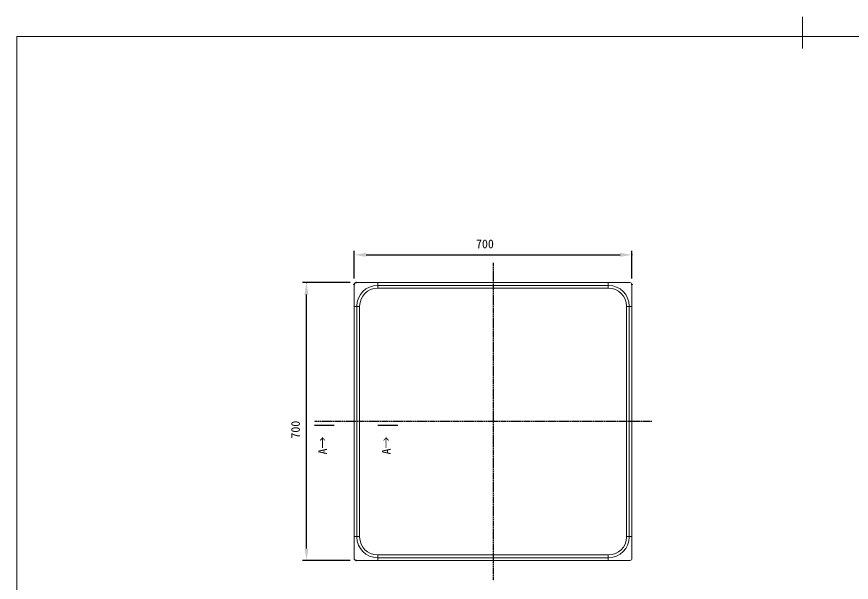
# Model space of a CAD drawing. Units: millimetres, scale not verified. Extents: x -203 to 203, y -143 to 143.
# Drawn here: x -198 to 12.3, y 0.5 to 143 of the extents above; entities that cross this region are included whole.
import ezdxf
from ezdxf.enums import TextEntityAlignment as Align

# ---------------------------------------------------------------- set-up
doc = ezdxf.new("R2010")
doc.units = ezdxf.units.MM
doc.header["$LTSCALE"] = 0.5
doc.header["$PDMODE"] = 32
doc.header["$PDSIZE"] = 0.1
doc.linetypes.add('USER1', pattern=[0.629921, 0.393701, -0.07874, 0.07874, -0.07874])
for name, color, linetype, lineweight in [('0-1_DIMENSION_LINES$02_DIMENSI', 7, 'Continuous', 25), ('0-4_DIMENSION_LINES$03_LINES', 7, 'Continuous', 18), ('0-6_DIMENSION_LINES$01_CENTER_', 7, 'USER1', 25), ('0-8_図面_FORMAT$01_WAKU$OUT_LINE', 6, 'Continuous', 18)]:
    doc.layers.add(name, color=color, linetype=linetype, lineweight=lineweight)
doc.layers.add('0-2_DEFPOINTS', color=7, linetype='Continuous')
doc.styles.add('ＭＳ ゴシック', font='')
doc.styles.get('ＭＳ ゴシック').set_extended_font_data('MS Gothic')

# ---------------------------------------------------------------- blocks, each defined once
blk = doc.blocks.new('D1')
at = {"layer": '0-1_DIMENSION_LINES$02_DIMENSI'}
for p, q in [((194, 451), (194, 465)), ((200, 463), (328, 463)), ((334, 451), (334, 465))]:
    blk.add_line(p, q, dxfattribs=at)
for points in [[(200, 464), (200, 462), (194, 463)], [(328, 462), (328, 464), (334, 463)]]:
    blk.add_solid(points, dxfattribs=at)
at = {"layer": '0-2_DEFPOINTS'}
for p in [(334, 463), (194, 448), (334, 448)]:
    blk.add_point(p, dxfattribs=at)
at = {"layer": '0-1_DIMENSION_LINES$02_DIMENSI', "style": 'ＭＳ ゴシック'}
blk.add_text('700', height=4.399, dxfattribs=at).set_placement((255.429, 465), align=Align.BOTTOM_LEFT)
blk = doc.blocks.new('D3')
at = {"layer": '0-1_DIMENSION_LINES$02_DIMENSI'}
for p, q in [((192, 449), (168, 449)), ((170, 315), (170, 443)), ((192, 309), (168, 309))]:
    blk.add_line(p, q, dxfattribs=at)
for points in [[(171, 443), (169, 443), (170, 449)], [(169, 315), (171, 315), (170, 309)]]:
    blk.add_solid(points, dxfattribs=at)
at = {"layer": '0-2_DEFPOINTS'}
for p in [(170, 449), (195, 449), (195, 309)]:
    blk.add_point(p, dxfattribs=at)
at = {"layer": '0-1_DIMENSION_LINES$02_DIMENSI', "style": 'ＭＳ ゴシック'}
blk.add_text('700', height=4.399, rotation=90, dxfattribs=at).set_placement((168, 370.429), align=Align.BOTTOM_LEFT)

msp = doc.modelspace()

# ---------------------------------------------------------------- linework, layer by layer
at = {"layer": '0-1_DIMENSION_LINES$02_DIMENSI'}
for p, q in [((-118, 40), (-123, 40)), ((-102, 40), (-107, 40))]:
    msp.add_line(p, q, dxfattribs=at)
at = {"layer": '0-4_DIMENSION_LINES$03_LINES'}
for p, q in [((-112.5, 76), (-43.5, 76)), ((-107, 76), (-107, 74.6)), ((-49, 76), (-49, 74.6)), ((-113, 6.5), (-113, 75.5)), ((-107.1, 75.3), (-48.9, 75.3)), ((-107.1, 74.6), (-48.9, 74.6)), ((-43, 75.5), (-43, 6.5)), ((-113, 70), (-111.6, 70)), ((-112.3, 11.9), (-112.3, 70.1)), ((-111.6, 11.9), (-111.6, 70.1)), ((-44.4, 70.1), (-44.4, 11.9)), ((-43, 70), (-44.4, 70)), ((-43.7, 70.1), (-43.7, 11.9)), ((-113, 12), (-111.6, 12)), ((-43, 12), (-44.4, 12)), ((-48.9, 7.4), (-107.1, 7.4)), ((-48.9, 6.7), (-107.1, 6.7)), ((-107, 6), (-107, 7.4)), ((-49, 6), (-49, 7.4)), ((-43.5, 6), (-112.5, 6))]:
    msp.add_line(p, q, dxfattribs=at)
for centre, radius, start, end in [((-112.5, 75.5), 0.5, 90, 180), ((-43.5, 75.5), 0.5, 0, 90), ((-107.1, 70.1), 5.2, 90, 180), ((-107.1, 70.1), 4.5, 90, 180), ((-48.9, 70.1), 5.2, 0, 90), ((-48.9, 70.1), 4.5, 0, 90), ((-107.1, 11.9), 5.2, 180, 270), ((-107.1, 11.9), 4.5, 180, 270), ((-48.9, 11.9), 5.2, 270, 0), ((-48.9, 11.9), 4.5, 270, 0), ((-112.5, 6.5), 0.5, 180, 270), ((-43.5, 6.5), 0.5, 270, 0)]:
    msp.add_arc(centre, radius, start, end, dxfattribs=at)
at = {"layer": '0-6_DIMENSION_LINES$01_CENTER_'}
for p, q in [((-78, 81), (-78, 1)), ((-38, 41), (-123, 41))]:
    msp.add_line(p, q, dxfattribs=at)
at = {"layer": '0-8_図面_FORMAT$01_WAKU$OUT_LINE'}
for p, q in [((0, 135), (0, 143)), ((-198, 138), (-198, -138)), ((198, 138), (-198, 138))]:
    msp.add_line(p, q, dxfattribs=at)

# ---------------------------------------------------------------- block references
at = {"layer": '0-1_DIMENSION_LINES$02_DIMENSI', "xscale": 0.5, "yscale": 0.5}
for name in ['D1', 'D3']:
    msp.add_blockref(name, (-210, -148.5), dxfattribs=at)

# ---------------------------------------------------------------- texts
at = {"layer": '0-1_DIMENSION_LINES$02_DIMENSI', "style": 'ＭＳ ゴシック'}
for p in [(-119.1477, 32.7217), (-103.1477, 32.7217)]:
    msp.add_text('A→', height=2.199, rotation=90, dxfattribs=at).set_placement(p, align=Align.BOTTOM_LEFT)

doc.saveas('drawing.dxf')
